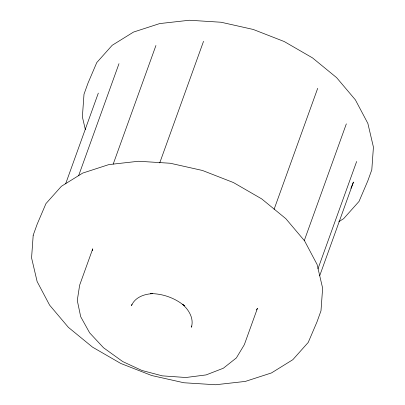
<?xml version="1.0" encoding="UTF-8"?>
<svg xmlns="http://www.w3.org/2000/svg" width="405" height="405" viewBox="0 0 405 405"><rect width="100%" height="100%" fill="white"/><g stroke="black" fill="none" stroke-linecap="round" stroke-linejoin="round"><path stroke-width="0.61" d="M92.456 250.654L92.74 248.822L79.638 285.186L77.279 300.454L80.691 316.71L89.647 332.844L103.528 347.758L122.745 361.579L141.882 370.459L162.273 375.855L185.885 377.506L206.11 374.914L223.332 368.236L236.373 357.924L244.342 344.68L257.443 308.316L256.486 309.906M65.63 183.845L98.319 93.109M78.605 175.76L118.989 63.676M113.203 164.101L155.935 45.497M159.727 162.901L203.533 41.33M131.934 304.413L131.509 305.603C134.961 297.255 144.357 293.954 152.766 293.666L150.538 293.6C162.856 293.64 174.98 298.014 184.477 305.861L182.711 304.484C188.993 310.078 194.101 318.624 191.403 327.235L191.828 326.05M274.104 209.299L317.692 88.315M304.246 240.691L346.336 123.864M317.971 268.834L356.643 161.494M319.712 275.714L353.474 182.017L350.907 188.34M338.818 221.672L343.612 218.7L359.038 201.406L367.786 180.919L371.8 169.786L373.43 147.121L367.867 123.419L355.387 99.863L336.616 77.644L312.488 57.874L284.224 41.538L253.236 29.459L221.079 22.24L189.363 20.25L159.681 23.581L133.518 32.071L112.19 45.294L96.765 62.583L88.017 83.076L84.007 94.208L82.372 116.873L85.369 129.635M33.2 235.214L31.57 257.879L37.133 281.581L49.612 305.137L68.384 327.356L92.512 347.125L120.776 363.462L151.764 375.541L183.921 382.76L215.637 384.75L245.319 381.419L271.482 372.929L292.81 359.706L308.235 342.417L316.983 321.924L320.993 310.792L322.628 288.127L317.064 264.425L304.58 240.874L285.808 218.654L261.686 198.88L233.422 182.544L202.429 170.465L170.272 163.25L138.556 161.256L108.874 164.592L82.711 173.082L61.388 186.3L45.962 203.594L37.214 224.081L33.2 235.214"/></g></svg>
